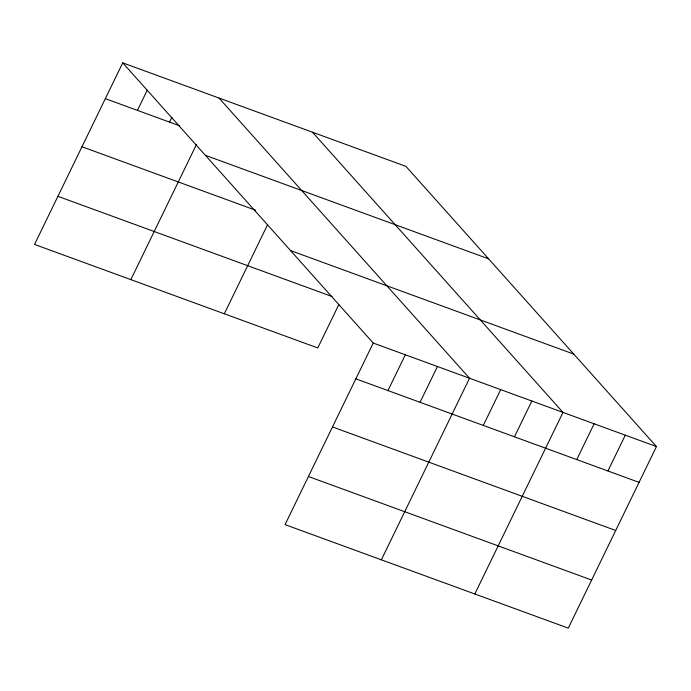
<?xml version="1.0" encoding="UTF-8"?>
<svg xmlns="http://www.w3.org/2000/svg" width="691" height="691" viewBox="0 0 691 691"><rect width="100%" height="100%" fill="white"/><g stroke="black" fill="none" stroke-linecap="round" stroke-linejoin="round"><path stroke-width="1.04" d="M122.722 62.855L373.226 343.047L285.063 524.624L568.278 628.145L656.45 446.567L405.937 166.376L122.722 62.855L34.55 244.433L317.774 347.953L338.797 304.653M137.44 110.379L147.304 90.063M169.537 122.108L171.886 117.271M130.841 279.63L196.494 144.428M224.307 313.792L267.572 224.696M387.945 390.57L405.332 354.777M420.05 402.309L437.429 366.515M381.354 559.822L469.526 378.245L219.012 98.053M483.303 425.423L500.681 389.638M514.45 436.816L531.837 401.022M474.821 593.984L562.984 412.406L312.479 132.214M576.76 459.584L594.139 423.799M607.916 470.977L625.295 435.183M105.334 98.649L179.565 125.779M205.391 155.32L488.606 258.84M81.979 146.751L255.653 210.237M290.557 250.583L573.78 354.103M57.914 196.322L332.086 296.534M373.226 343.047L656.45 446.567M355.848 378.841L639.071 482.361M332.492 426.952L615.707 530.472M308.419 476.514L591.643 580.034"/></g></svg>
